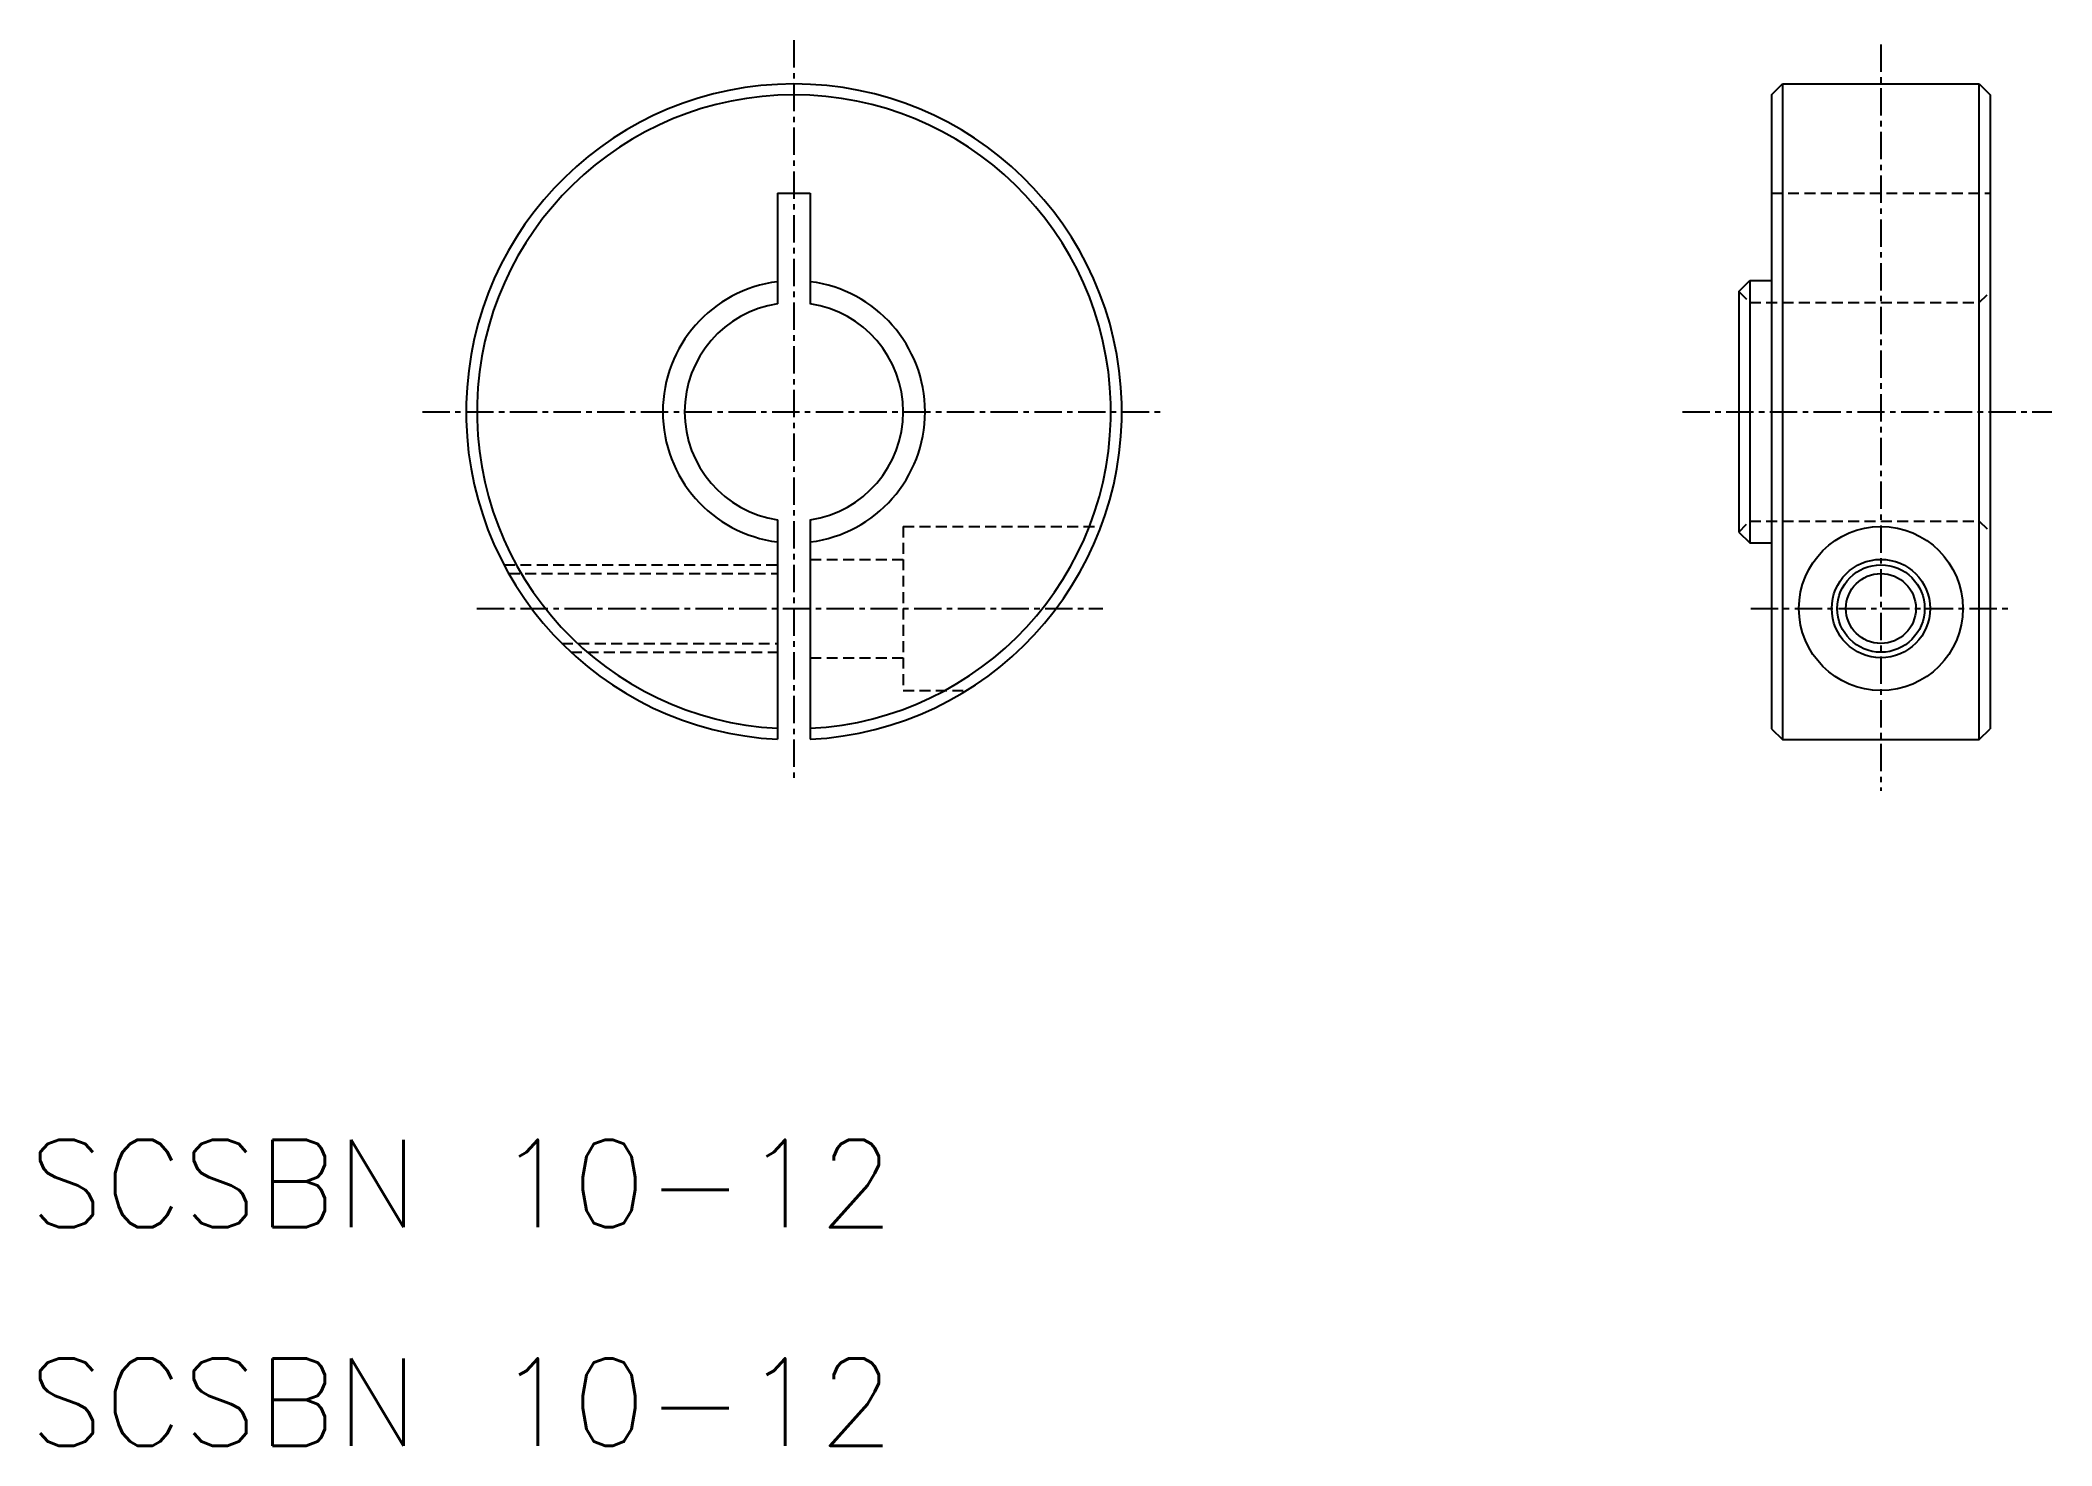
# Model space of a CAD drawing. Extents: x 949.6 to 1041.6, y 61.1 to 125.4.
import ezdxf

# ---------------------------------------------------------------- set-up
doc = ezdxf.new("R2010")
doc.units = 0
doc.linetypes.add('CENTER', pattern=[2, 1.25, -0.25, 0.25, -0.25])
doc.linetypes.add('DASHED', pattern=[0.75, 0.5, -0.25])
doc.layers.get('0').update_dxf_attribs({"linetype": 'CONTINUOUS'})
doc.layers.add('CENTER', color=1, linetype='CENTER')
doc.styles.get("Standard").update_dxf_attribs({"font": 'txt.shx', "bigfont": 'bigfont.shx'})

msp = doc.modelspace()

# ---------------------------------------------------------------- linework, layer by layer
at = {"color": 7, "linetype": 'CONTINUOUS'}
for p, q in [((1028.779, 122.923), (1029.279, 123.423)), ((1029.279, 123.423), (1029.279, 93.423)), ((1029.279, 123.423), (1038.279, 123.423)), ((1038.279, 93.423), (1038.279, 123.423)), ((1038.279, 123.423), (1038.779, 122.923)), ((1028.779, 122.923), (1028.779, 93.923)), ((1038.779, 122.923), (1038.779, 93.923)), ((983.294, 118.423), (984.794, 118.423)), ((983.294, 118.423), (983.294, 113.366)), ((984.794, 118.423), (984.794, 113.366)), ((1027.279, 113.923), (1027.779, 114.423)), ((1027.779, 114.423), (1027.779, 102.423)), ((1027.779, 114.423), (1028.779, 114.423)), ((1028.779, 114.673), (1028.779, 114.673)), ((1027.279, 113.923), (1027.279, 102.923)), ((1028.779, 108.423), (1028.779, 108.423)), ((983.294, 103.479), (983.294, 93.441)), ((984.794, 103.479), (984.794, 93.441)), ((1027.279, 102.923), (1027.779, 102.423)), ((1027.779, 102.423), (1028.779, 102.423)), ((1028.779, 93.923), (1029.279, 93.423)), ((1038.279, 93.423), (1038.779, 93.923)), ((1029.279, 93.423), (1038.279, 93.423))]:
    msp.add_line(p, q, dxfattribs=at)
at = {"color": 3, "linetype": 'DASHED'}
for p, q in [((1028.779, 118.423), (1038.779, 118.423)), ((1027.279, 113.923), (1027.779, 113.423)), ((1027.779, 113.423), (1038.279, 113.423)), ((1038.279, 113.423), (1038.779, 113.923)), ((989.044, 103.173), (989.044, 95.673)), ((989.044, 103.173), (998.095, 103.173)), ((1027.279, 102.923), (1027.779, 103.423)), ((1027.779, 103.423), (1038.279, 103.423)), ((1038.279, 103.423), (1038.779, 102.923)), ((970.777, 101.423), (983.294, 101.423)), ((984.794, 101.673), (989.044, 101.673)), ((970.996, 101.023), (983.294, 101.023)), ((973.431, 97.823), (983.294, 97.823)), ((973.846, 97.423), (983.294, 97.423)), ((984.794, 97.173), (989.044, 97.173)), ((989.044, 95.673), (991.946, 95.673))]:
    msp.add_line(p, q, dxfattribs=at)
at = {"color": 7, "linetype": 'CONTINUOUS'}
for radius in [3.75, 2.25, 1.6]:
    msp.add_circle((1033.779, 99.423), radius, dxfattribs=at)
at = {"color": 3}
msp.add_circle((1033.779, 99.423), 2, dxfattribs=at)
at = {"color": 7, "linetype": 'CONTINUOUS'}
for radius, start, end in [(15, 272.86598, 267.13402), (14.5, 272.9649, 267.0351), (6, 97.18076, 262.81924), (6, 277.18076, 82.81924), (5, 98.62693, 261.37307), (5, 278.62693, 81.37307)]:
    msp.add_arc((984.044, 108.423), radius, start, end, dxfattribs=at)
at = {"layer": 'CENTER', "color": 1, "linetype": 'CENTER'}
for p, q in [((984.044, 125.423), (984.044, 91.423)), ((1033.779, 125.228), (1033.779, 91.082)), ((967.044, 108.423), (1001.044, 108.423)), ((1024.7, 108.423), (1041.596, 108.423)), ((969.54, 99.423), (998.178, 99.423)), ((1027.833, 99.423), (1039.725, 99.423))]:
    msp.add_line(p, q, dxfattribs=at)

# ---------------------------------------------------------------- texts
at = {"color": 7, "linetype": 'CONTINUOUS'}
for p in [(949.044, 71.118), (949.044, 61.118)]:
    msp.add_text('SCSBN 10-12', height=4, dxfattribs=at).set_placement(p)

doc.saveas('drawing.dxf')
